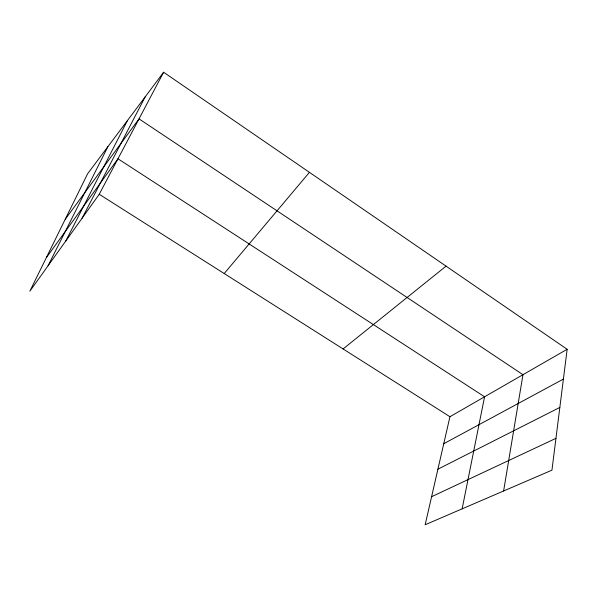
<?xml version="1.0" encoding="UTF-8"?>
<svg xmlns="http://www.w3.org/2000/svg" width="597" height="597" viewBox="0 0 597 597"><rect width="100%" height="100%" fill="white"/><g stroke="black" fill="none" stroke-linecap="round" stroke-linejoin="round"><path stroke-width="0.9" d="M567.15 349.275L551.949 470.167L425.154 524.763L449.944 416.721L567.15 349.275L163.623 72.237L87.617 173.749L29.85 291.187L99.236 194.279L163.623 72.237M503.614 490.98L522.972 374.7L139.019 118.87L65.222 219.286M462.138 508.838L484.577 396.796L117.967 158.772L46.379 257.591M48.044 265.777L107.9 146.661M65.767 241.024L127.415 120.594M82.065 218.263L145.146 96.915M224.203 273.545L309.44 172.346M343.088 348.947L446.056 266.143M443.75 443.72L563.404 379.08M437.907 469.182L559.837 407.423M431.594 496.704L555.949 438.347M99.236 194.279L449.944 416.721"/></g></svg>
